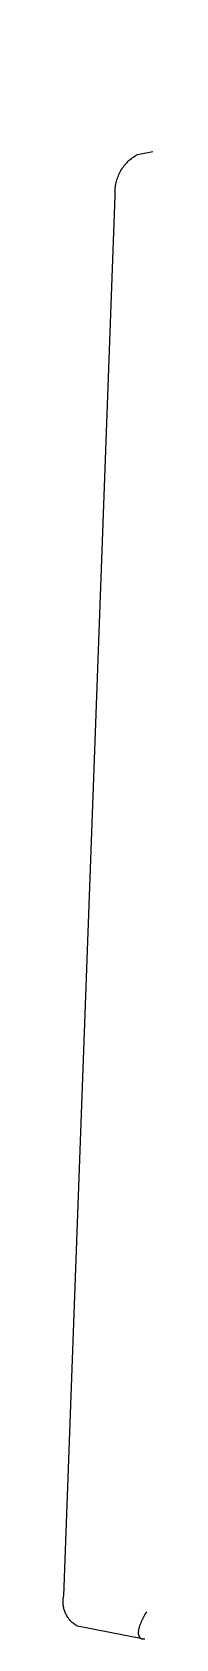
# Model space of a CAD drawing. Header units: millimetres. Extents: x -573 to 3430, y 0 to 3769.
# Drawn here: x 1713 to 1716, y 303.1 to 362 of the extents above; entities that cross this region are included whole.
import ezdxf

# ---------------------------------------------------------------- set-up
doc = ezdxf.new("R2010")
doc.units = ezdxf.units.MM
doc.layers.add('01 Basic thick', color=7, linetype='Continuous', lineweight=35)

msp = doc.modelspace()

# ---------------------------------------------------------------- linework, layer by layer
at = {"layer": '01 Basic thick', "lineweight": -3}
for p, q in [((1715.742, 357.483), (1764.316, 366.78)), ((1715.398, 357.23), (1715.437, 357.267)), ((1715.437, 357.267), (1715.477, 357.302)), ((1715.477, 357.302), (1715.519, 357.336)), ((1715.519, 357.336), (1715.561, 357.368)), ((1715.561, 357.368), (1715.605, 357.399)), ((1715.605, 357.399), (1715.65, 357.429)), ((1715.65, 357.429), (1715.696, 357.457)), ((1715.696, 357.457), (1715.742, 357.483)), ((1715.019, 356.652), (1715.039, 356.702)), ((1715.039, 356.702), (1715.06, 356.751)), ((1715.06, 356.751), (1715.083, 356.8)), ((1715.083, 356.8), (1715.108, 356.847)), ((1715.108, 356.847), (1715.134, 356.894)), ((1715.134, 356.894), (1715.162, 356.94)), ((1715.162, 356.94), (1715.191, 356.985)), ((1715.191, 356.985), (1715.222, 357.028)), ((1715.222, 357.028), (1715.254, 357.071)), ((1715.254, 357.071), (1715.288, 357.113)), ((1715.288, 357.113), (1715.323, 357.153)), ((1715.323, 357.153), (1715.36, 357.192)), ((1715.36, 357.192), (1715.398, 357.23)), ((1714.92, 356.128), (1714.922, 356.182)), ((1714.92, 356.075), (1714.92, 356.128)), ((1714.922, 356.021), (1714.92, 356.075)), ((1714.922, 356.182), (1714.926, 356.235)), ((1714.926, 356.235), (1714.931, 356.289)), ((1714.931, 356.289), (1714.938, 356.342)), ((1714.938, 356.342), (1714.947, 356.395)), ((1714.947, 356.395), (1714.958, 356.447)), ((1714.958, 356.447), (1714.971, 356.499)), ((1714.971, 356.499), (1714.985, 356.551)), ((1714.985, 356.551), (1715.002, 356.602)), ((1715.002, 356.602), (1715.019, 356.652)), ((1713.03, 304.689), (1714.926, 355.968)), ((1714.926, 355.968), (1714.922, 356.021)), ((1713.004, 304.483), (1713.006, 304.517)), ((1713.004, 304.448), (1713.004, 304.483)), ((1713.005, 304.413), (1713.004, 304.448)), ((1713.008, 304.379), (1713.005, 304.413)), ((1713.006, 304.517), (1713.008, 304.552)), ((1713.008, 304.552), (1713.012, 304.586)), ((1713.011, 304.344), (1713.008, 304.379)), ((1713.016, 304.31), (1713.011, 304.344)), ((1713.012, 304.586), (1713.017, 304.621)), ((1713.021, 304.276), (1713.016, 304.31)), ((1713.017, 304.621), (1713.023, 304.655)), ((1713.023, 304.655), (1713.03, 304.689)), ((1713.028, 304.242), (1713.021, 304.276)), ((1713.036, 304.208), (1713.028, 304.242)), ((1713.046, 304.175), (1713.036, 304.208)), ((1713.056, 304.142), (1713.046, 304.175)), ((1713.068, 304.109), (1713.056, 304.142)), ((1713.08, 304.077), (1713.068, 304.109)), ((1713.094, 304.045), (1713.08, 304.077)), ((1713.109, 304.014), (1713.094, 304.045)), ((1713.125, 303.983), (1713.109, 304.014)), ((1713.142, 303.953), (1713.125, 303.983)), ((1713.16, 303.923), (1713.142, 303.953)), ((1713.179, 303.894), (1713.16, 303.923)), ((1713.199, 303.866), (1713.179, 303.894)), ((1713.22, 303.838), (1713.199, 303.866)), ((1713.242, 303.811), (1713.22, 303.838)), ((1713.265, 303.785), (1713.242, 303.811)), ((1713.288, 303.76), (1713.265, 303.785)), ((1713.313, 303.736), (1713.288, 303.76)), ((1713.338, 303.712), (1713.313, 303.736)), ((1713.364, 303.689), (1713.338, 303.712)), ((1713.391, 303.668), (1713.364, 303.689)), ((1715.866, 303.71), (1715.846, 303.662)), ((1715.887, 303.759), (1715.866, 303.71)), ((1715.909, 303.809), (1715.887, 303.759)), ((1715.933, 303.858), (1715.909, 303.809)), ((1715.958, 303.907), (1715.933, 303.858)), ((1715.984, 303.956), (1715.958, 303.907)), ((1716.011, 304.004), (1715.984, 303.956)), ((1716.067, 304.099), (1716.011, 304.004)), ((1713.419, 303.647), (1713.391, 303.668)), ((1713.447, 303.627), (1713.419, 303.647)), ((1713.477, 303.608), (1713.447, 303.627)), ((1713.506, 303.59), (1713.477, 303.608)), ((1713.536, 303.573), (1713.506, 303.59)), ((1715.914, 303.108), (1713.536, 303.573)), ((1715.771, 303.349), (1715.77, 303.337)), ((1715.77, 303.337), (1715.77, 303.325)), ((1715.77, 303.325), (1715.771, 303.315)), ((1715.772, 303.369), (1715.771, 303.359)), ((1715.771, 303.359), (1715.771, 303.349)), ((1715.771, 303.315), (1715.771, 303.307)), ((1715.771, 303.307), (1715.771, 303.299)), ((1715.771, 303.299), (1715.772, 303.291)), ((1715.774, 303.39), (1715.772, 303.369)), ((1715.772, 303.291), (1715.773, 303.283)), ((1715.773, 303.283), (1715.774, 303.275)), ((1715.777, 303.411), (1715.774, 303.39)), ((1715.774, 303.275), (1715.775, 303.267)), ((1715.775, 303.267), (1715.776, 303.258)), ((1715.776, 303.258), (1715.778, 303.25)), ((1715.78, 303.432), (1715.777, 303.411)), ((1715.778, 303.25), (1715.78, 303.241)), ((1715.784, 303.454), (1715.78, 303.432)), ((1715.78, 303.241), (1715.782, 303.233)), ((1715.782, 303.233), (1715.783, 303.229)), ((1715.783, 303.229), (1715.785, 303.225)), ((1715.789, 303.476), (1715.784, 303.454)), ((1715.785, 303.225), (1715.786, 303.221)), ((1715.786, 303.221), (1715.788, 303.216)), ((1715.788, 303.216), (1715.789, 303.212)), ((1715.794, 303.498), (1715.789, 303.476)), ((1715.789, 303.212), (1715.791, 303.208)), ((1715.791, 303.208), (1715.793, 303.204)), ((1715.793, 303.204), (1715.794, 303.2)), ((1715.8, 303.521), (1715.794, 303.498)), ((1715.794, 303.2), (1715.796, 303.196)), ((1715.796, 303.196), (1715.798, 303.192)), ((1715.798, 303.192), (1715.801, 303.188)), ((1715.806, 303.544), (1715.8, 303.521)), ((1715.801, 303.188), (1715.803, 303.184)), ((1715.803, 303.184), (1715.805, 303.181)), ((1715.805, 303.181), (1715.807, 303.177)), ((1715.813, 303.567), (1715.806, 303.544)), ((1715.807, 303.177), (1715.81, 303.173)), ((1715.81, 303.173), (1715.813, 303.17)), ((1715.829, 303.614), (1715.813, 303.567)), ((1715.813, 303.17), (1715.815, 303.166)), ((1715.815, 303.166), (1715.818, 303.163)), ((1715.818, 303.163), (1715.821, 303.159)), ((1715.821, 303.159), (1715.824, 303.156)), ((1715.824, 303.156), (1715.827, 303.152)), ((1715.827, 303.152), (1715.831, 303.149)), ((1715.846, 303.662), (1715.829, 303.614)), ((1715.831, 303.149), (1715.834, 303.146)), ((1715.834, 303.146), (1715.838, 303.143)), ((1715.838, 303.143), (1715.842, 303.14)), ((1715.842, 303.14), (1715.845, 303.137)), ((1715.845, 303.137), (1715.849, 303.134)), ((1715.849, 303.134), (1715.853, 303.132)), ((1715.853, 303.132), (1715.858, 303.129)), ((1715.858, 303.129), (1715.86, 303.128)), ((1715.86, 303.128), (1715.863, 303.126)), ((1715.863, 303.126), (1715.865, 303.125)), ((1715.865, 303.125), (1715.868, 303.123)), ((1715.868, 303.123), (1715.871, 303.122)), ((1715.871, 303.122), (1715.874, 303.121)), ((1715.874, 303.121), (1715.878, 303.119)), ((1715.878, 303.119), (1715.881, 303.118)), ((1715.881, 303.118), (1715.884, 303.116)), ((1715.884, 303.116), (1715.888, 303.115)), ((1715.888, 303.115), (1715.892, 303.114)), ((1715.892, 303.114), (1715.896, 303.113)), ((1715.896, 303.113), (1715.9, 303.112)), ((1715.9, 303.112), (1715.905, 303.11)), ((1715.914, 303.108), (1716.008, 303.107))]:
    msp.add_line(p, q, dxfattribs=at)

doc.saveas('drawing.dxf')
